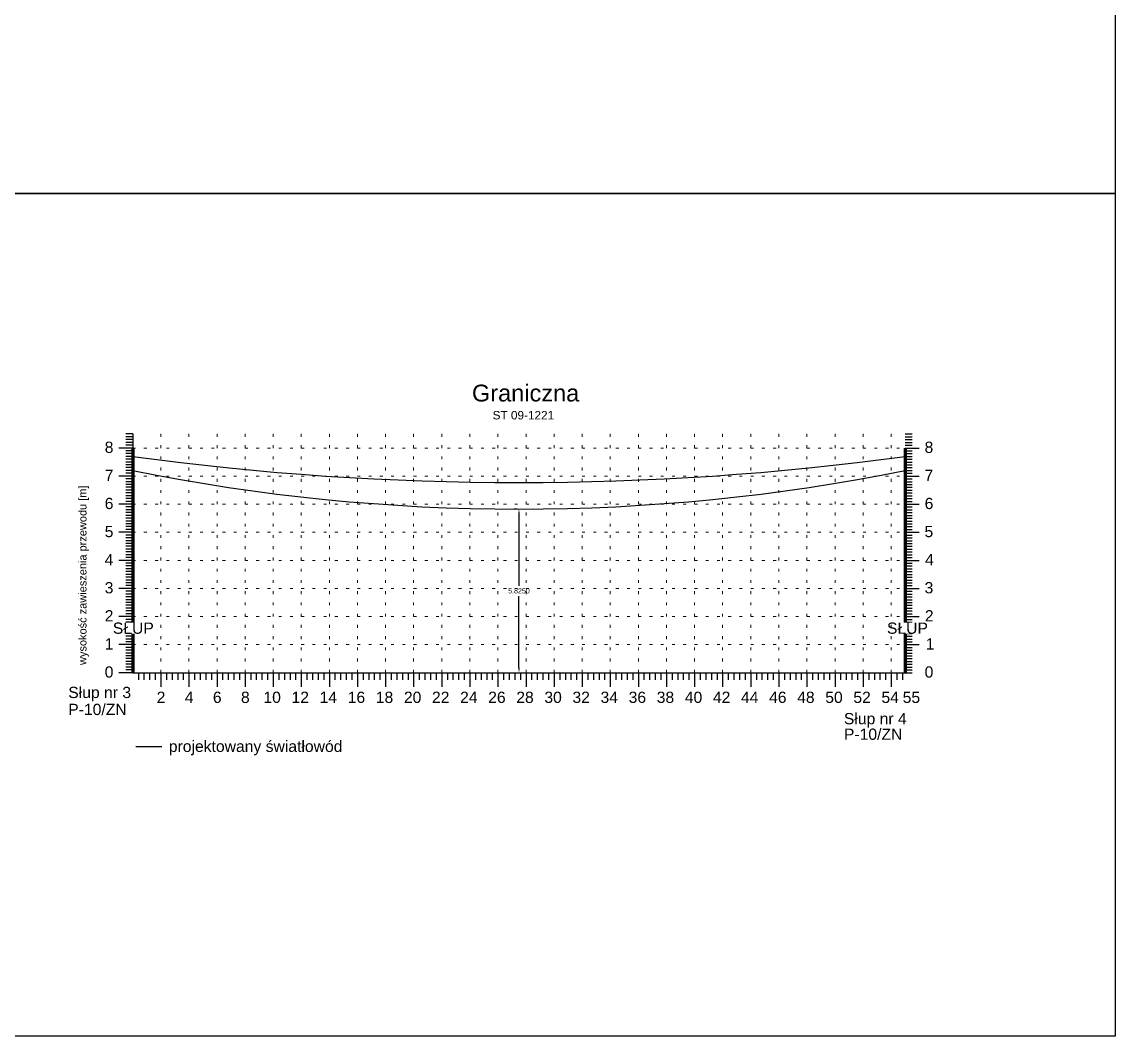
# Model space of a CAD drawing. Header units: metres. Extents: x -155 to 1812, y 681 to 886.
# Drawn here: x 1372.62 to 1411.54, y 770.52 to 806.63 of the extents above; entities that cross this region are included whole.
import ezdxf

# ---------------------------------------------------------------- set-up
doc = ezdxf.new("R2010")
doc.units = ezdxf.units.M
doc.header["$MEASUREMENT"] = 0
doc.linetypes.add('ACAD_ISO07W100', pattern=[3, 0, -3])
doc.styles.get("Standard").update_dxf_attribs({"font": 'arial.ttf'})
doc.dimstyles.get("Standard").update_dxf_attribs({"dimtxt": 0.18, "dimasz": 0.18, "dimexe": 0.18, "dimexo": 0.0625, "dimgap": 0.09, "dimtad": 0, "dimtih": 1, "dimtoh": 1, "dimdec": 4, "dimzin": 0, "dimdsep": 46, "dimtxsty": 'Standard', "dimcen": 0.09, "dimadec": 0, "dimazin": 0, "dimtfac": 1, "dimtdec": 4, "dimtofl": 0, "dimtmove": 0, "dimatfit": 3, "dimfxl": 1, "dimtolj": 1, "dimtzin": 0, "dimarcsym": 0})

# ---------------------------------------------------------------- blocks, each defined once
blk = doc.blocks.new('*D201')
at = {"color": 0, "lineweight": -2}
for p, q in [((1390.255, 789.286), (1390.137, 789.286)), ((1390.317, 789.106), (1390.317, 786.555)), ((1390.317, 783.641), (1390.317, 786.191)), ((1379.23, 783.461), (1390.497, 783.461))]:
    blk.add_line(p, q, dxfattribs=at)
at = {"color": 0}
for points in [[(1390.347, 789.106), (1390.287, 789.106), (1390.317, 789.286)], [(1390.287, 783.641), (1390.347, 783.641), (1390.317, 783.461)]]:
    blk.add_solid(points, dxfattribs=at)
at = {"layer": 'Defpoints', "color": 0}
for p in [(1390.317, 789.286), (1379.167, 783.461), (1390.317, 783.461)]:
    blk.add_point(p, dxfattribs=at)
at = {"color": 0, "lineweight": 25, "insert": (1390.317, 786.373), "char_height": 0.18, "attachment_point": 5}
blk.add_mtext('\\A1;5.8250', dxfattribs=at)

msp = doc.modelspace()

# ---------------------------------------------------------------- linework, layer by layer
for p, q in [((1376.56711, 791.96078), (1376.31711, 791.96078)), ((1376.56711, 791.86078), (1376.31711, 791.86078)), ((1376.56711, 791.76078), (1376.31711, 791.76078)), ((1376.56711, 791.66078), (1376.31711, 791.66078)), ((1376.56711, 791.96078), (1376.56711, 783.46078)), ((1404.06711, 791.96078), (1404.31711, 791.96078)), ((1404.06711, 791.86078), (1404.31711, 791.86078)), ((1404.06711, 791.76078), (1404.31711, 791.76078)), ((1404.06711, 791.66078), (1404.31711, 791.66078)), ((1376.56711, 791.46078), (1376.06711, 791.46078)), ((1376.56711, 791.46078), (1376.06711, 791.46078)), ((1376.56711, 791.56078), (1376.31711, 791.56078)), ((1376.56711, 791.36078), (1376.31711, 791.36078)), ((1376.56711, 791.26078), (1376.31711, 791.26078)), ((1404.06711, 791.56078), (1404.31711, 791.56078)), ((1404.06711, 791.46078), (1404.06711, 783.46078)), ((1404.06711, 791.46078), (1404.56711, 791.46078)), ((1404.06711, 791.46078), (1404.56711, 791.46078)), ((1404.06711, 791.36078), (1404.31711, 791.36078)), ((1404.06711, 791.26078), (1404.31711, 791.26078)), ((1376.56711, 791.16078), (1376.31711, 791.16078)), ((1376.56711, 791.06078), (1376.31711, 791.06078)), ((1376.56711, 790.96078), (1376.31711, 790.96078)), ((1376.56711, 790.86078), (1376.31711, 790.86078)), ((1404.06711, 791.16078), (1404.31711, 791.16078)), ((1404.06711, 791.06078), (1404.31711, 791.06078)), ((1404.06711, 790.96078), (1404.31711, 790.96078)), ((1404.06711, 790.86078), (1404.31711, 790.86078)), ((1376.56711, 790.46078), (1376.06711, 790.46078)), ((1376.56711, 790.46078), (1376.06711, 790.46078)), ((1376.56711, 790.76078), (1376.31711, 790.76078)), ((1376.56711, 790.66078), (1376.31711, 790.66078)), ((1376.56711, 790.56078), (1376.31711, 790.56078)), ((1404.06711, 790.76078), (1404.31711, 790.76078)), ((1404.06711, 790.66078), (1404.31711, 790.66078)), ((1404.06711, 790.56078), (1404.31711, 790.56078)), ((1404.06711, 790.46078), (1404.56711, 790.46078)), ((1404.06711, 790.46078), (1404.56711, 790.46078)), ((1376.56711, 790.36078), (1376.31711, 790.36078)), ((1376.56711, 790.26078), (1376.31711, 790.26078)), ((1376.56711, 790.16078), (1376.31711, 790.16078)), ((1376.56711, 790.06078), (1376.31711, 790.06078)), ((1404.06711, 790.36078), (1404.31711, 790.36078)), ((1404.06711, 790.26078), (1404.31711, 790.26078)), ((1404.06711, 790.16078), (1404.31711, 790.16078)), ((1404.06711, 790.06078), (1404.31711, 790.06078)), ((1376.56711, 789.96078), (1376.31711, 789.96078)), ((1376.56711, 789.86078), (1376.31711, 789.86078)), ((1376.56711, 789.76078), (1376.31711, 789.76078)), ((1376.56711, 789.66078), (1376.31711, 789.66078)), ((1404.06711, 789.96078), (1404.31711, 789.96078)), ((1404.06711, 789.86078), (1404.31711, 789.86078)), ((1404.06711, 789.76078), (1404.31711, 789.76078)), ((1404.06711, 789.66078), (1404.31711, 789.66078)), ((1376.56711, 789.46078), (1376.06711, 789.46078)), ((1376.56711, 789.46078), (1376.06711, 789.46078)), ((1376.56711, 789.56078), (1376.31711, 789.56078)), ((1376.56711, 789.36078), (1376.31711, 789.36078)), ((1404.06711, 789.56078), (1404.31711, 789.56078)), ((1404.06711, 789.46078), (1404.56711, 789.46078)), ((1404.06711, 789.46078), (1404.56711, 789.46078)), ((1404.06711, 789.36078), (1404.31711, 789.36078)), ((1376.56711, 789.26078), (1376.31711, 789.26078)), ((1376.56711, 789.16078), (1376.31711, 789.16078)), ((1376.56711, 789.06078), (1376.31711, 789.06078)), ((1376.56711, 788.96078), (1376.31711, 788.96078)), ((1404.06711, 789.26078), (1404.31711, 789.26078)), ((1404.06711, 789.16078), (1404.31711, 789.16078)), ((1404.06711, 789.06078), (1404.31711, 789.06078)), ((1404.06711, 788.96078), (1404.31711, 788.96078)), ((1376.56711, 788.86078), (1376.31711, 788.86078)), ((1376.56711, 788.76078), (1376.31711, 788.76078)), ((1376.56711, 788.66078), (1376.31711, 788.66078)), ((1376.56711, 788.56078), (1376.31711, 788.56078)), ((1404.06711, 788.86078), (1404.31711, 788.86078)), ((1404.06711, 788.76078), (1404.31711, 788.76078)), ((1404.06711, 788.66078), (1404.31711, 788.66078)), ((1404.06711, 788.56078), (1404.31711, 788.56078)), ((1376.56711, 788.46078), (1376.06711, 788.46078)), ((1376.56711, 788.46078), (1376.06711, 788.46078)), ((1376.56711, 788.36078), (1376.31711, 788.36078)), ((1376.56711, 788.26078), (1376.31711, 788.26078)), ((1376.56711, 788.16078), (1376.31711, 788.16078)), ((1404.06711, 788.46078), (1404.56711, 788.46078)), ((1404.06711, 788.46078), (1404.56711, 788.46078)), ((1404.06711, 788.36078), (1404.31711, 788.36078)), ((1404.06711, 788.26078), (1404.31711, 788.26078)), ((1404.06711, 788.16078), (1404.31711, 788.16078)), ((1376.56711, 788.06078), (1376.31711, 788.06078)), ((1376.56711, 787.96078), (1376.31711, 787.96078)), ((1376.56711, 787.86078), (1376.31711, 787.86078)), ((1376.56711, 787.76078), (1376.31711, 787.76078)), ((1404.06711, 788.06078), (1404.31711, 788.06078)), ((1404.06711, 787.96078), (1404.31711, 787.96078)), ((1404.06711, 787.86078), (1404.31711, 787.86078)), ((1404.06711, 787.76078), (1404.31711, 787.76078)), ((1376.56711, 787.46078), (1376.06711, 787.46078)), ((1376.56711, 787.46078), (1376.06711, 787.46078)), ((1376.56711, 787.66078), (1376.31711, 787.66078)), ((1376.56711, 787.56078), (1376.31711, 787.56078)), ((1376.56711, 787.36078), (1376.31711, 787.36078)), ((1404.06711, 787.66078), (1404.31711, 787.66078)), ((1404.06711, 787.56078), (1404.31711, 787.56078)), ((1404.06711, 787.46078), (1404.56711, 787.46078)), ((1404.06711, 787.46078), (1404.56711, 787.46078)), ((1404.06711, 787.36078), (1404.31711, 787.36078)), ((1376.56711, 787.26078), (1376.31711, 787.26078)), ((1376.56711, 787.16078), (1376.31711, 787.16078)), ((1376.56711, 787.06078), (1376.31711, 787.06078)), ((1376.56711, 786.96078), (1376.31711, 786.96078)), ((1404.06711, 787.26078), (1404.31711, 787.26078)), ((1404.06711, 787.16078), (1404.31711, 787.16078)), ((1404.06711, 787.06078), (1404.31711, 787.06078)), ((1404.06711, 786.96078), (1404.31711, 786.96078)), ((1376.56711, 786.86078), (1376.31711, 786.86078)), ((1376.56711, 786.76078), (1376.31711, 786.76078)), ((1376.56711, 786.66078), (1376.31711, 786.66078)), ((1376.56711, 786.56078), (1376.31711, 786.56078)), ((1404.06711, 786.86078), (1404.31711, 786.86078)), ((1404.06711, 786.76078), (1404.31711, 786.76078)), ((1404.06711, 786.66078), (1404.31711, 786.66078)), ((1404.06711, 786.56078), (1404.31711, 786.56078)), ((1376.56711, 786.46078), (1376.06711, 786.46078)), ((1376.56711, 786.46078), (1376.06711, 786.46078)), ((1376.56711, 786.36078), (1376.31711, 786.36078)), ((1376.56711, 786.26078), (1376.31711, 786.26078)), ((1376.56711, 786.16078), (1376.31711, 786.16078)), ((1404.06711, 786.46078), (1404.56711, 786.46078)), ((1404.06711, 786.46078), (1404.56711, 786.46078)), ((1404.06711, 786.36078), (1404.31711, 786.36078)), ((1404.06711, 786.26078), (1404.31711, 786.26078)), ((1404.06711, 786.16078), (1404.31711, 786.16078)), ((1376.56711, 786.06078), (1376.31711, 786.06078)), ((1376.56711, 785.96078), (1376.31711, 785.96078)), ((1376.56711, 785.86078), (1376.31711, 785.86078)), ((1404.06711, 786.06078), (1404.31711, 786.06078)), ((1404.06711, 785.96078), (1404.31711, 785.96078)), ((1404.06711, 785.86078), (1404.31711, 785.86078)), ((1376.56711, 785.46078), (1376.06711, 785.46078)), ((1376.56711, 785.46078), (1376.06711, 785.46078)), ((1376.56711, 785.76078), (1376.31711, 785.76078)), ((1376.56711, 785.66078), (1376.31711, 785.66078)), ((1376.56711, 785.56078), (1376.31711, 785.56078)), ((1404.06711, 785.76078), (1404.31711, 785.76078)), ((1404.06711, 785.66078), (1404.31711, 785.66078)), ((1404.06711, 785.56078), (1404.31711, 785.56078)), ((1404.06711, 785.46078), (1404.56711, 785.46078)), ((1404.06711, 785.46078), (1404.56711, 785.46078)), ((1376.56711, 785.36078), (1376.31711, 785.36078)), ((1376.56711, 785.26078), (1376.31711, 785.26078)), ((1376.56711, 785.16078), (1376.31711, 785.16078)), ((1376.56711, 785.06078), (1376.31711, 785.06078)), ((1404.06711, 785.36078), (1404.31711, 785.36078)), ((1404.06711, 785.26078), (1404.31711, 785.26078)), ((1404.06711, 785.16078), (1404.31711, 785.16078)), ((1404.06711, 785.06078), (1404.31711, 785.06078)), ((1376.56711, 784.96078), (1376.31711, 784.96078)), ((1376.56711, 784.86078), (1376.31711, 784.86078)), ((1376.56711, 784.76078), (1376.31711, 784.76078)), ((1376.56711, 784.66078), (1376.31711, 784.66078)), ((1404.06711, 784.96078), (1404.31711, 784.96078)), ((1404.06711, 784.86078), (1404.31711, 784.86078)), ((1404.06711, 784.76078), (1404.31711, 784.76078)), ((1404.06711, 784.66078), (1404.31711, 784.66078)), ((1376.56711, 784.46078), (1376.06711, 784.46078)), ((1376.56711, 784.46078), (1376.06711, 784.46078)), ((1376.56711, 784.56078), (1376.31711, 784.56078)), ((1376.56711, 784.36078), (1376.31711, 784.36078)), ((1376.56711, 784.26078), (1376.31711, 784.26078)), ((1404.06711, 784.56078), (1404.31711, 784.56078)), ((1404.06711, 784.46078), (1404.56711, 784.46078)), ((1404.06711, 784.46078), (1404.56711, 784.46078)), ((1404.06711, 784.36078), (1404.31711, 784.36078)), ((1404.06711, 784.26078), (1404.31711, 784.26078)), ((1376.56711, 784.16078), (1376.31711, 784.16078)), ((1376.56711, 784.06078), (1376.31711, 784.06078)), ((1376.56711, 783.96078), (1376.31711, 783.96078)), ((1376.56711, 783.86078), (1376.31711, 783.86078)), ((1404.06711, 784.16078), (1404.31711, 784.16078)), ((1404.06711, 784.06078), (1404.31711, 784.06078)), ((1404.06711, 783.96078), (1404.31711, 783.96078)), ((1404.06711, 783.86078), (1404.31711, 783.86078)), ((1376.56711, 783.46078), (1376.06711, 783.46078)), ((1376.56711, 783.76078), (1376.31711, 783.76078)), ((1376.56711, 783.66078), (1376.31711, 783.66078)), ((1376.56711, 783.56078), (1376.31711, 783.56078)), ((1376.56711, 783.46078), (1376.31711, 783.46078)), ((1376.56711, 783.46078), (1403.06711, 783.46078)), ((1376.76711, 783.46078), (1376.76711, 783.21078)), ((1376.96711, 783.46078), (1376.96711, 783.21078)), ((1377.16711, 783.46078), (1377.16711, 783.21078)), ((1377.36711, 783.46078), (1377.36711, 783.21078)), ((1377.56711, 783.46078), (1377.56711, 782.96078)), ((1377.76711, 783.46078), (1377.76711, 783.21078)), ((1377.96711, 783.46078), (1377.96711, 783.21078)), ((1378.16711, 783.46078), (1378.16711, 783.21078)), ((1378.36711, 783.46078), (1378.36711, 783.21078)), ((1378.56711, 783.46078), (1378.56711, 782.96078)), ((1378.76711, 783.46078), (1378.76711, 783.21078)), ((1378.96711, 783.46078), (1378.96711, 783.21078)), ((1379.16711, 783.46078), (1379.16711, 783.21078)), ((1379.36711, 783.46078), (1379.36711, 783.21078)), ((1379.56711, 783.46078), (1379.56711, 782.96078)), ((1379.76711, 783.46078), (1379.76711, 783.21078)), ((1379.96711, 783.46078), (1379.96711, 783.21078)), ((1380.16711, 783.46078), (1380.16711, 783.21078)), ((1380.36711, 783.46078), (1380.36711, 783.21078)), ((1380.56711, 783.46078), (1380.56711, 782.96078)), ((1380.76711, 783.46078), (1380.76711, 783.21078)), ((1380.96711, 783.46078), (1380.96711, 783.21078)), ((1381.16711, 783.46078), (1381.16711, 783.21078)), ((1381.36711, 783.46078), (1381.36711, 783.21078)), ((1381.56711, 783.46078), (1381.56711, 782.96078)), ((1381.76711, 783.46078), (1381.76711, 783.21078)), ((1381.96711, 783.46078), (1381.96711, 783.21078)), ((1382.16711, 783.46078), (1382.16711, 783.21078)), ((1382.36711, 783.46078), (1382.36711, 783.21078)), ((1382.56711, 783.46078), (1382.56711, 782.96078)), ((1382.76711, 783.46078), (1382.76711, 783.21078)), ((1382.96711, 783.46078), (1382.96711, 783.21078)), ((1383.16711, 783.46078), (1383.16711, 783.21078)), ((1383.36711, 783.46078), (1383.36711, 783.21078)), ((1383.56711, 783.46078), (1383.56711, 782.96078)), ((1383.76711, 783.46078), (1383.76711, 783.21078)), ((1383.96711, 783.46078), (1383.96711, 783.21078)), ((1384.16711, 783.46078), (1384.16711, 783.21078)), ((1384.36711, 783.46078), (1384.36711, 783.21078)), ((1384.56711, 783.46078), (1384.56711, 782.96078)), ((1384.76711, 783.46078), (1384.76711, 783.21078)), ((1384.96711, 783.46078), (1384.96711, 783.21078)), ((1385.16711, 783.46078), (1385.16711, 783.21078)), ((1385.36711, 783.46078), (1385.36711, 783.21078)), ((1385.56711, 783.46078), (1385.56711, 782.96078)), ((1385.76711, 783.46078), (1385.76711, 783.21078)), ((1385.96711, 783.46078), (1385.96711, 783.21078)), ((1386.16711, 783.46078), (1386.16711, 783.21078)), ((1386.36711, 783.46078), (1386.36711, 783.21078)), ((1386.56711, 783.46078), (1386.56711, 782.96078)), ((1386.76711, 783.46078), (1386.76711, 783.21078)), ((1386.96711, 783.46078), (1386.96711, 783.21078)), ((1387.16711, 783.46078), (1387.16711, 783.21078)), ((1387.36711, 783.46078), (1387.36711, 783.21078)), ((1387.56711, 783.46078), (1387.56711, 782.96078)), ((1387.76711, 783.46078), (1387.76711, 783.21078)), ((1387.96711, 783.46078), (1387.96711, 783.21078)), ((1388.16711, 783.46078), (1388.16711, 783.21078)), ((1388.36711, 783.46078), (1388.36711, 783.21078)), ((1388.56711, 783.46078), (1388.56711, 782.96078)), ((1388.76711, 783.46078), (1388.76711, 783.21078)), ((1388.96711, 783.46078), (1388.96711, 783.21078)), ((1389.16711, 783.46078), (1389.16711, 783.21078)), ((1389.36711, 783.46078), (1389.36711, 783.21078)), ((1389.56711, 783.46078), (1389.56711, 782.96078)), ((1389.76711, 783.46078), (1389.76711, 783.21078)), ((1389.96711, 783.46078), (1389.96711, 783.21078)), ((1390.16711, 783.46078), (1390.16711, 783.21078)), ((1390.36711, 783.46078), (1390.36711, 783.21078)), ((1390.56711, 783.46078), (1390.56711, 782.96078)), ((1390.76711, 783.46078), (1390.76711, 783.21078)), ((1390.96711, 783.46078), (1390.96711, 783.21078)), ((1391.16711, 783.46078), (1391.16711, 783.21078)), ((1391.36711, 783.46078), (1391.36711, 783.21078)), ((1391.56711, 783.46078), (1391.56711, 782.96078)), ((1391.76711, 783.46078), (1391.76711, 783.21078)), ((1391.96711, 783.46078), (1391.96711, 783.21078)), ((1392.16711, 783.46078), (1392.16711, 783.21078)), ((1392.36711, 783.46078), (1392.36711, 783.21078)), ((1392.56711, 783.46078), (1392.56711, 782.96078)), ((1392.76711, 783.46078), (1392.76711, 783.21078)), ((1392.96711, 783.46078), (1392.96711, 783.21078)), ((1393.16711, 783.46078), (1393.16711, 783.21078)), ((1393.36711, 783.46078), (1393.36711, 783.21078)), ((1393.56711, 783.46078), (1393.56711, 782.96078)), ((1393.76711, 783.46078), (1393.76711, 783.21078)), ((1393.96711, 783.46078), (1393.96711, 783.21078)), ((1394.16711, 783.46078), (1394.16711, 783.21078)), ((1394.36711, 783.46078), (1394.36711, 783.21078)), ((1394.56711, 783.46078), (1394.56711, 782.96078)), ((1394.76711, 783.46078), (1394.76711, 783.21078)), ((1394.96711, 783.46078), (1394.96711, 783.21078)), ((1395.16711, 783.46078), (1395.16711, 783.21078)), ((1395.36711, 783.46078), (1395.36711, 783.21078)), ((1395.56711, 783.46078), (1395.56711, 782.96078)), ((1395.56711, 783.46078), (1395.56711, 782.96078)), ((1395.76711, 783.46078), (1395.76711, 783.21078)), ((1395.96711, 783.46078), (1395.96711, 783.21078)), ((1396.16711, 783.46078), (1396.16711, 783.21078)), ((1396.36711, 783.46078), (1396.36711, 783.21078)), ((1396.56711, 783.46078), (1396.56711, 782.96078)), ((1396.56711, 783.46078), (1396.56711, 782.96078)), ((1396.76711, 783.46078), (1396.76711, 783.21078)), ((1396.96711, 783.46078), (1396.96711, 783.21078)), ((1397.16711, 783.46078), (1397.16711, 783.21078)), ((1397.36711, 783.46078), (1397.36711, 783.21078)), ((1397.56711, 783.46078), (1397.56711, 782.96078)), ((1397.56711, 783.46078), (1397.56711, 782.96078)), ((1397.76711, 783.46078), (1397.76711, 783.21078)), ((1397.96711, 783.46078), (1397.96711, 783.21078)), ((1398.16711, 783.46078), (1398.16711, 783.21078)), ((1398.36711, 783.46078), (1398.36711, 783.21078)), ((1398.56711, 783.46078), (1398.56711, 782.96078)), ((1398.56711, 783.46078), (1398.56711, 782.96078)), ((1398.76711, 783.46078), (1398.76711, 783.21078)), ((1398.96711, 783.46078), (1398.96711, 783.21078)), ((1399.16711, 783.46078), (1399.16711, 783.21078)), ((1399.36711, 783.46078), (1399.36711, 783.21078)), ((1399.56711, 783.46078), (1399.56711, 782.96078)), ((1399.56711, 783.46078), (1399.56711, 782.96078)), ((1399.76711, 783.46078), (1399.76711, 783.21078)), ((1399.96711, 783.46078), (1399.96711, 783.21078)), ((1400.16711, 783.46078), (1400.16711, 783.21078)), ((1400.36711, 783.46078), (1400.36711, 783.21078)), ((1400.56711, 783.46078), (1400.56711, 782.96078)), ((1400.56711, 783.46078), (1400.56711, 782.96078)), ((1400.76711, 783.46078), (1400.76711, 783.21078)), ((1400.96711, 783.46078), (1400.96711, 783.21078)), ((1401.06711, 783.46078), (1401.56711, 783.46078)), ((1401.16711, 783.46078), (1401.16711, 783.21078)), ((1401.36711, 783.46078), (1401.36711, 783.21078)), ((1401.56711, 783.46078), (1401.56711, 782.96078)), ((1401.56711, 783.46078), (1401.56711, 782.96078)), ((1401.76711, 783.46078), (1401.76711, 783.21078)), ((1401.96711, 783.46078), (1401.96711, 783.21078)), ((1402.16711, 783.46078), (1402.16711, 783.21078)), ((1402.36711, 783.46078), (1402.36711, 783.21078)), ((1402.56711, 783.46078), (1402.56711, 782.96078)), ((1402.56711, 783.46078), (1402.56711, 782.96078)), ((1402.76711, 783.46078), (1402.76711, 783.21078)), ((1402.96711, 783.46078), (1402.96711, 783.21078)), ((1403.16711, 783.46078), (1403.16711, 783.21078)), ((1403.36711, 783.46078), (1403.36711, 783.21078)), ((1403.56711, 783.46078), (1403.56711, 782.96078)), ((1403.76711, 783.46078), (1403.76711, 783.21078)), ((1403.96711, 783.46078), (1403.96711, 783.21078)), ((1404.06711, 783.76078), (1404.31711, 783.76078)), ((1404.06711, 783.66078), (1404.31711, 783.66078)), ((1404.06711, 783.56078), (1404.31711, 783.56078)), ((1404.06711, 783.46078), (1404.31711, 783.46078))]:
    msp.add_line(p, q)
at = {"linetype": 'ACAD_ISO07W100', "lineweight": 15, "ltscale": 0.1}
for p, q in [((1377.56711, 783.46078), (1377.56711, 791.96078)), ((1378.56711, 783.46078), (1378.56711, 791.96078)), ((1379.56711, 783.46078), (1379.56711, 791.96078)), ((1380.56711, 783.46078), (1380.56711, 791.96078)), ((1381.56711, 783.46078), (1381.56711, 791.96078)), ((1382.56711, 783.46078), (1382.56711, 791.96078)), ((1383.56711, 783.46078), (1383.56711, 791.96078)), ((1384.56711, 783.46078), (1384.56711, 791.96078)), ((1385.56711, 783.46078), (1385.56711, 791.96078)), ((1386.56711, 783.46078), (1386.56711, 791.96078)), ((1387.56711, 783.46078), (1387.56711, 791.96078)), ((1388.56711, 783.46078), (1388.56711, 791.96078)), ((1389.56711, 783.46078), (1389.56711, 791.96078)), ((1390.56711, 783.46078), (1390.56711, 791.96078)), ((1391.56711, 783.46078), (1391.56711, 791.96078)), ((1392.56711, 783.46078), (1392.56711, 791.96078)), ((1393.56711, 783.46078), (1393.56711, 791.96078)), ((1394.56711, 783.46078), (1394.56711, 791.96078)), ((1395.56711, 783.46078), (1395.56711, 791.96078)), ((1396.56711, 783.46078), (1396.56711, 791.96078)), ((1397.56711, 783.46078), (1397.56711, 791.96078)), ((1398.56711, 783.46078), (1398.56711, 791.96078)), ((1399.56711, 783.46078), (1399.56711, 791.96078)), ((1400.56711, 783.46078), (1400.56711, 791.96078)), ((1401.56711, 783.46078), (1401.56711, 791.96078)), ((1402.56711, 783.46078), (1402.56711, 791.96078)), ((1376.56711, 791.46078), (1404.06711, 791.46078)), ((1376.56711, 790.46078), (1404.06711, 790.46078)), ((1376.56711, 789.46078), (1404.06711, 789.46078)), ((1376.56711, 788.46078), (1404.06711, 788.46078)), ((1376.56711, 787.46078), (1404.06711, 787.46078)), ((1376.56711, 786.46078), (1404.06711, 786.46078)), ((1376.56711, 785.46078), (1404.06711, 785.46078)), ((1376.56711, 784.46078), (1404.06711, 784.46078))]:
    msp.add_line(p, q, dxfattribs=at)
at = {"lineweight": 100}
for p, q in [((1376.56711, 791.46078), (1376.56711, 783.46078)), ((1404.06711, 791.46078), (1404.06711, 783.46078))]:
    msp.add_line(p, q, dxfattribs=at)
at = {"color": 3, "lineweight": 25}
msp.add_line((1376.67266, 780.83057), (1377.60324, 780.83057), dxfattribs=at)
at = {"lineweight": 25}
for points in [[(1370.84839, 830.52182), (1411.53903, 830.52182), (1411.53903, 800.52182), (1370.84839, 800.52182), (1370.84839, 830.52182)], [(1370.84839, 800.52182), (1411.53903, 800.52182), (1411.53903, 770.52182), (1370.84839, 770.52182), (1370.84839, 800.52182)], [(1400.56711, 783.46078), (1401.06711, 783.46078)], [(1402.56711, 783.46078), (1404.06711, 783.46078)]]:
    msp.add_lwpolyline(points, dxfattribs=at)
at = {"lineweight": 30}
msp.add_arc((1390.31711, 892.34229), 102.11151, 262.2612301, 277.7387699, dxfattribs=at)
at = {"color": 3, "lineweight": 30}
msp.add_arc((1390.31711, 858.72328), 69.4375, 258.5788137, 281.4211863, dxfattribs=at)

# ---------------------------------------------------------------- texts
for s, height, p in [('ST 09-1221', 0.3, (1389.37913, 792.47845)), ('8', 0.4, (1375.56985, 791.28669)), ('8', 0.4, (1404.7555, 791.28669)), ('7', 0.4, (1375.56985, 790.28669)), ('7', 0.4, (1404.7525, 790.28669)), ('6', 0.4, (1375.56985, 789.28669)), ('6', 0.4, (1404.75823, 789.28669)), ('5', 0.4, (1375.56985, 788.28669)), ('5', 0.4, (1404.75277, 788.28669)), ('4', 0.4, (1375.56985, 787.28669)), ('4', 0.4, (1404.7735, 787.28669)), ('3', 0.4, (1375.56985, 786.28669)), ('3', 0.4, (1404.7555, 786.28669)), ('2', 0.4, (1375.56985, 785.28669)), ('2', 0.4, (1404.76668, 785.28669)), ('1', 0.4, (1375.56985, 784.28669)), ('1', 0.4, (1404.79533, 784.28669)), ('0', 0.4, (1375.56985, 783.28669)), ('0', 0.4, (1404.75713, 783.28669)), ('Słup nr 3', 0.4, (1374.27186, 782.55887)), ('2', 0.4, (1377.42029, 782.38511)), ('4', 0.4, (1378.42029, 782.38511)), ('6', 0.4, (1379.42029, 782.38511)), ('8', 0.4, (1380.42029, 782.38511)), ('10', 0.4, (1381.22029, 782.38511)), ('12', 0.4, (1382.22029, 782.38511)), ('14', 0.4, (1383.22029, 782.38511)), ('16', 0.4, (1384.22029, 782.38511)), ('18', 0.4, (1385.22029, 782.38511)), ('20', 0.4, (1386.22029, 782.38511)), ('22', 0.4, (1387.22029, 782.38511)), ('24', 0.4, (1388.22029, 782.38511)), ('26', 0.4, (1389.22029, 782.38511)), ('28', 0.4, (1390.22029, 782.38511)), ('30', 0.4, (1391.22029, 782.38511)), ('32', 0.4, (1392.22029, 782.38511)), ('34', 0.4, (1393.22029, 782.38511)), ('36', 0.4, (1394.22029, 782.38511)), ('38', 0.4, (1395.22029, 782.38511)), ('40', 0.4, (1396.22029, 782.38511)), ('42', 0.4, (1397.22029, 782.38511)), ('44', 0.4, (1398.22029, 782.38511)), ('46', 0.4, (1399.22029, 782.38511)), ('48', 0.4, (1400.22029, 782.38511)), ('50', 0.4, (1401.22029, 782.38511)), ('52', 0.4, (1402.22029, 782.38511)), ('54', 0.4, (1403.22029, 782.38511)), ('55', 0.4, (1403.97611, 782.38511)), ('P-10/ZN', 0.4, (1374.27186, 781.95398)), ('Słup nr 4', 0.4, (1401.88351, 781.62613)), ('P-10/ZN', 0.4, (1401.88513, 781.07118)), ('projektowany światłowód', 0.4, (1377.852, 780.6408))]:
    msp.add_text(s, height=height).set_placement(p)
at = {"lineweight": 25, "insert": (1390.55249, 793.41285), "char_height": 0.6, "width": 9.5967258, "attachment_point": 5}
msp.add_mtext('Graniczna', dxfattribs=at)

# ---------------------------------------------------------------- dimensions: what is measured, and where the dimension line sits
at = {"lineweight": 25}
dim = msp.add_linear_dim(base=(1390.31711, 783.46078), p1=(1390.31711, 789.28578), p2=(1379.16711, 783.46078), angle=90, dimstyle='Standard', dxfattribs=at)
dim.commit()
dim.dimension.update_dxf_attribs({"geometry": '*D201', "text_midpoint": (1390.31711, 786.37328)})

# ---------------------------------------------------------------- next in the draw order: texts
at = {"lineweight": 18, "insert": (1374.64115, 783.73573), "char_height": 0.28, "attachment_point": 1, "rotation": 90, "bg_fill": 3, "box_fill_scale": 1, "bg_fill_color": 256, "bg_fill_transparency": 0}
msp.add_mtext_dynamic_manual_height_columns('wysokość zawieszenia przewodu [m]', width=9.2804774, gutter_width=2, heights=[-0.36385], dxfattribs=at)
at = {"lineweight": 18, "char_height": 0.4, "attachment_point": 1, "bg_fill": 3, "box_fill_scale": 1, "bg_fill_color": 256, "bg_fill_transparency": 0}
for insert in [(1375.859, 785.24699), (1403.41618, 785.24699)]:
    msp.add_mtext_dynamic_manual_height_columns('SŁUP', width=1.5368437, gutter_width=2, heights=[-0.41364], dxfattribs=dict(at, insert=insert))

# ---------------------------------------------------------------- next in the draw order: linework, layer by layer
at = {"linetype": 'ACAD_ISO07W100', "lineweight": 15, "ltscale": 0.1}
msp.add_line((1403.56711, 783.46078), (1403.56711, 791.96078), dxfattribs=at)

doc.saveas('drawing.dxf')
